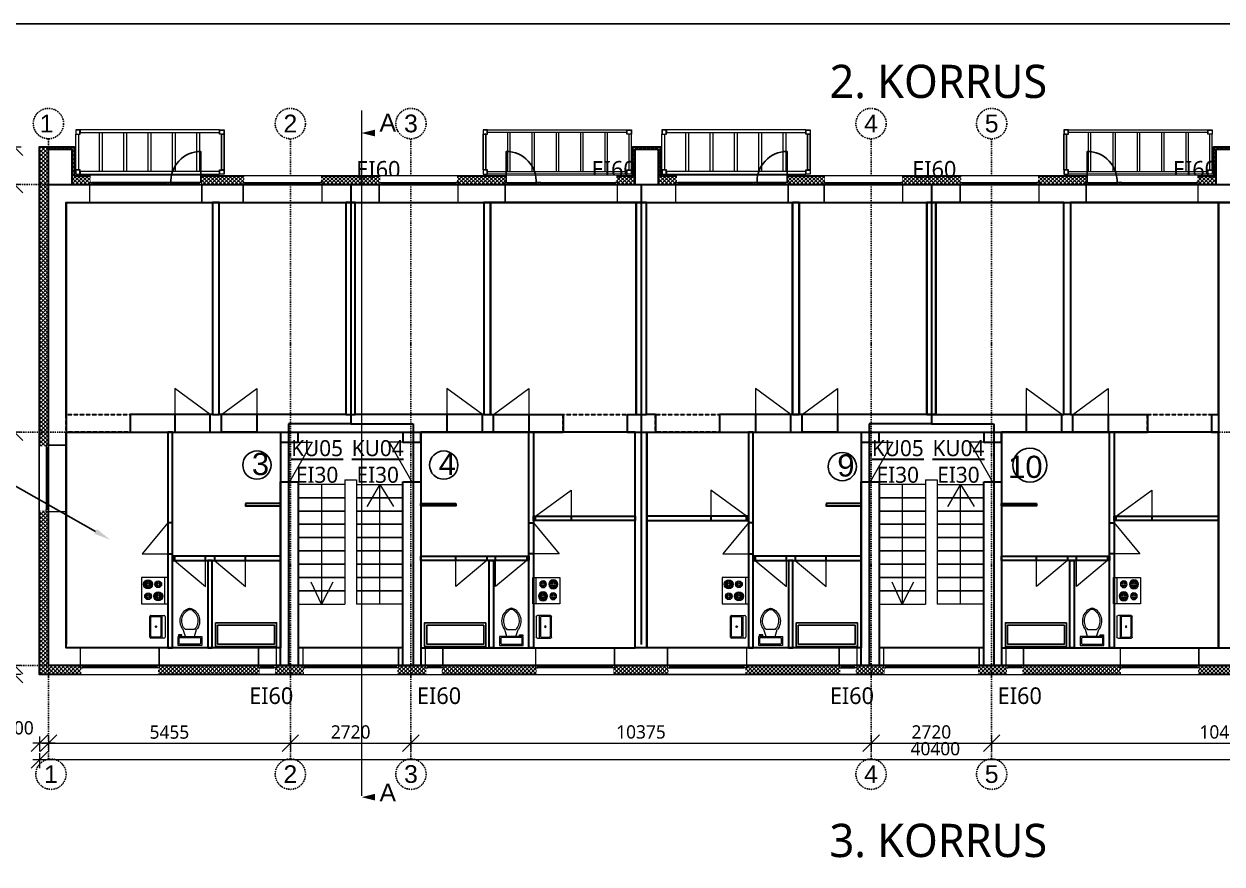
# Model space of a CAD drawing. Header units: millimetres. Extents: x 720925 to 840725318, y 793496 to 1061196.
# Drawn here: x 797807 to 824824, y 996214 to 1015146 of the extents above; entities that cross this region are included whole.
import ezdxf
from ezdxf import colors
from ezdxf.entities.mleader import LeaderData, LeaderLine
from ezdxf.math import Vec2, Vec3

# ---------------------------------------------------------------- set-up
doc = ezdxf.new("R2010")
doc.units = ezdxf.units.MM
doc.header["$PDMODE"] = 2
doc.header["$PDSIZE"] = 5
for name, pattern in [('ACAD_ISO02W100', [15, 12, -3]), ('CENTER', [50.8, 31.75, -6.35, 6.35, -6.35]), ('DASHDOTX2', [50.8, 25.4, -12.7, 0, -12.7]), ('DASHED', [19.05, 12.7, -6.35])]:
    doc.linetypes.add(name, pattern=pattern)
for name, color, linetype, lineweight in [('!ESP_Avatäited plaanil', 7, 'Continuous', 5), ('!ESP_EI60 tuletõkkesektsioon', 1, 'DASHED', 30), ('!ESP_Fassaad', 7, 'Continuous', 9), ('!ESP_Konstruktsioon lõikes', 7, 'Continuous', 30), ('!ESP_Mineraalvill', 1, 'Continuous', 9), ('!ESP_Mõõt', 252, 'Continuous', 5), ('Lõige A-A', 7, 'Continuous', 13), ('Sisustus', 252, 'Continuous', 0)]:
    doc.layers.add(name, color=color, linetype=linetype, lineweight=lineweight)
doc.layers.add('!ESP_no_print', color=252, linetype='Continuous', plot=False)
for name, color, linetype in [('!ESP_Santehnikajamööbel', 252, 'Continuous'), ('!ESP_Tekst', 7, 'Continuous'), ('!ESP_Teljed', 30, 'DASHDOTX2'), ('Sein', 7, 'Continuous')]:
    doc.layers.add(name, color=color, linetype=linetype)
doc.styles.add('Annotative', font='malgunsl.ttf', dxfattribs={"height": 2})
doc.styles.add('Arial', font='arial.ttf')
doc.styles.get("Standard").update_dxf_attribs({"font": 'arial.ttf', "height": 2})
doc.dimstyles.new('Annotative', dxfattribs={"dimtxt": 2, "dimasz": 2.5, "dimexe": 1.25, "dimexo": 0.625, "dimtad": 1, "dimdec": 0, "dimrnd": 5, "dimtxsty": 'Annotative', "dimblk": 'OBLIQUE', "dimcen": 0, "dimdle": 1, "dimadec": 0, "dimazin": 0, "dimtfac": 1, "dimtdec": 0, "dimtmove": 0, "dimatfit": 3, "dimfxl": 1, "dimfxlon": 1, "dimarcsym": 1})

# ---------------------------------------------------------------- blocks, each defined once
blk = doc.blocks.new('A$C7043d8c8')
at = {"layer": '!ESP_Avatäited plaanil'}
blk.add_lwpolyline([(0, 0), (-800, 583), (-800, -28)], dxfattribs=at)
at = {"layer": '!ESP_Konstruktsioon lõikes'}
blk.add_lwpolyline([(-800, 0), (-800, -400), (0, -400), (0, 0)], dxfattribs=at)
blk = doc.blocks.new('Toilet - top')
at = {"layer": '!ESP_Santehnikajamööbel', "lineweight": 0}
for p, q in [((-10, -8.5), (-8, -8.5)), ((-10, -9.5), (-10, -8.5)), ((-7, -9.5), (-10, -9.5)), ((-8, -8.5), (-8, -8)), ((-7, -8), (-7, -9.5)), ((-4, -8), (-6, -14)), ((4, -8), (6, -14)), ((9.5, -6), (9.5, -2)), ((4, -14), (-4, -14))]:
    blk.add_line(p, q, dxfattribs=at)
blk.add_lwpolyline([(10.5, -8), (10.5, 0), (-10.5, 0), (-10.5, -8)], close=True, dxfattribs=at)
for points in [[(-9.5, -2), (-9.5, -6)], [(8.5, -1), (-8.5, -1)], [(-8.5, -7), (8.5, -7)]]:
    blk.add_lwpolyline(points, dxfattribs=at)
for centre, radius, start, end in [((-8.6, -1.9), 0.884, 81.8699, 188.1301), ((-8.6, -6.1), 0.884, 171.8699, 278.1301), ((8.6, -1.9), 0.884, 351.8699, 98.1301), ((8.6, -6.1), 0.884, 261.8699, 8.1301), ((3.5, -21.6), 12.2, 141.4691, 247.9714), ((4.2, -21.8), 11.3, 136.3677, 238.9468), ((-3.5, -21.6), 12.2, 292.0284, 38.5307), ((-4.2, -21.8), 11.3, 301.053, 43.6321), ((0, -27.9), 4, 245.7318, 294.2682), ((0, -29), 4, 254.8605, 285.1395)]:
    blk.add_arc(centre, radius, start, end, dxfattribs=at)
blk = doc.blocks.new('A$Cc606a28b')
for points in [[(-1382, 535), (0, 535), (0, 0), (-1382, 0)], [(-1332, 485), (-50, 485), (-50, 50), (-1332, 50)]]:
    blk.add_lwpolyline(points, close=True)
blk = doc.blocks.new('Sink-single - 30 in top')
at = {"layer": '!ESP_Santehnikajamööbel', "lineweight": 0}
blk.add_line((-15, -3.999996), (15, -3.999996), dxfattribs=at)
for points in [[(-13.5, 0), (13.5, 0)], [(-15, -18.499996), (-15, -1.5)], [(-13.5, -17.499996), (-13.5, -6.499996)], [(-12.5, -5.499996), (12.5, -5.499996)], [(13.5, -6.499996), (13.5, -17.499996)], [(15, -1.5), (15, -18.499996)], [(13.5, -19.999996), (-13.5, -19.999996)], [(12.5, -18.499996), (-12.5, -18.499996)]]:
    blk.add_lwpolyline(points, dxfattribs=at)
for radius in [1, 0.5]:
    blk.add_circle((0, -11.999996), radius, dxfattribs=at)
for centre, radius, start, end in [((-13.5, -1.5), 1.5, 90, 180), ((-12.5, -6.499996), 1, 90, 180), ((12.5, -6.499996), 1, 0, 90), ((13.5, -1.5), 1.5, 0, 90), ((-13.5, -18.499996), 1.5, 180, 270), ((-12.5, -17.499996), 1, 180, 270), ((12.5, -17.499996), 1, 270, 0), ((13.5, -18.499996), 1.5, 270, 0)]:
    blk.add_arc(centre, radius, start, end, dxfattribs=at)
blk = doc.blocks.new('plt')
at = {"lineweight": 0}
blk.add_line((-89740, 177104), (-89740, 177695), dxfattribs=at)
blk.add_lwpolyline([(-90273, 177104), (-89663, 177104), (-89663, 177695), (-90273, 177695)], close=True, dxfattribs=at)
for centre, radius in [((-90121, 177543), 102), ((-90121, 177543), 76.2), ((-90121, 177543), 50.8), ((-90121, 177543), 25.4), ((-89892, 177543), 76.2), ((-89892, 177543), 50.8), ((-89892, 177543), 25.4), ((-90121, 177273), 76.2), ((-90121, 177273), 50.8), ((-90121, 177273), 25.4), ((-89892, 177273), 102), ((-89892, 177273), 76.2), ((-89892, 177273), 50.8), ((-89892, 177273), 25.4)]:
    blk.add_circle(centre, radius, dxfattribs=at)
blk = doc.blocks.new('A$Cb20d89c2')
at = {"lineweight": 0}
blk.add_blockref('A$Cc606a28b', (-89, 84), dxfattribs=at)
at = {"layer": 'Sisustus'}
blk.add_blockref('plt', (87133, -176055), dxfattribs=at)
for name, p, xscale, yscale, zscale, rotation in [('Toilet - top', (-2046, 109), -25.39999999999418, 25.39999999999418, 25.4, 180), ('Sink-single - 30 in top', (-2606, 530), 17.14500000000407, 17.14500000000407, 17.14500000000407, 270)]:
    blk.add_blockref(name, p, dxfattribs=dict(at, xscale=xscale, yscale=yscale, zscale=zscale, rotation=rotation))
blk = doc.blocks.new('A$Cef77760f')
at = {"layer": '!ESP_Teljed'}
for points in [[(-40000, -2104), (-40000, 11875)], [(-34545, -2104), (-34545, 11875)], [(-31825, -2104), (-31825, 11875)], [(-21450, -2104), (-21450, 11875)], [(-18730, -2104), (-18730, 11875)], [(-41867, 10840), (1500, 10840)], [(1500, 5260), (-41867, 5260)], [(1500, 0), (-41867, 0)]]:
    blk.add_lwpolyline(points, dxfattribs=at)
for centre in [(-40000, 12217), (-34545, 12217), (-31825, 12217), (-21450, 12217), (-18730, 12217), (-39943, -2446), (-34545, -2446), (-31825, -2446), (-21450, -2446), (-18730, -2446)]:
    blk.add_circle(centre, 342, dxfattribs=at)
at = {"layer": '!ESP_Teljed', "char_height": 400, "width": 684.66, "attachment_point": 5, "style": 'Arial'}
for s, insert in [('{\\fArial|b0|i0|c186|p34;1}', (-40042, 12217)), ('2', (-34545, 12217)), ('3', (-31825, 12217)), ('4', (-21450, 12217)), ('5', (-18730, 12217)), ('{\\fArial|b0|i0|c186|p34;1}', (-39943, -2446)), ('2', (-34545, -2446)), ('3', (-31825, -2446)), ('4', (-21450, -2446)), ('5', (-18730, -2446))]:
    blk.add_mtext(s, dxfattribs=dict(at, insert=insert))
blk = doc.blocks.new('A$C101496a2')
blk.add_wipeout([(-1780, -320), (0, -320), (0, -370), (-25, -370), (-25, -520), (-1755, -520), (-1755, -370), (-1780, -370)])
at = {"layer": '!ESP_Avatäited plaanil'}
for points in [[(-1780, 80), (-1780, -320), (-1780, -370), (-1730, -370), (-1730, -320), (-1780, -320), (0, -320), (0, 80), (0, -320), (0, -370), (-50, -370), (-50, -320), (-50, -370), (-1730, -370), (-1730, -345), (-50, -345)], [(-1755, -520), (-25, -520)]]:
    blk.add_lwpolyline(points, dxfattribs=at)
blk = doc.blocks.new('A$C3a8d00b1')
blk.add_wipeout([(0, -320), (400, -320), (400, -370), (375, -370), (375, -520), (25, -520), (25, -370), (0, -370)])
at = {"layer": '!ESP_Avatäited plaanil'}
for points in [[(0, 80), (0, -320), (0, -370), (50, -370), (50, -320), (0, -320), (400, -320), (400, 80), (400, -320), (400, -370), (350, -370), (350, -320), (350, -370), (50, -370), (50, -345), (350, -345)], [(25, -520), (375, -520)]]:
    blk.add_lwpolyline(points, dxfattribs=at)
blk = doc.blocks.new('A$Cbc4ac388')
blk.add_wipeout([(-200, -750), (-200, 750), (-150, 750), (-150, 725), (0, 725), (0, -725), (-150, -725), (-150, -750)])
at = {"layer": '!ESP_Avatäited plaanil'}
for points in [[(-600, -750), (-200, -750), (-150, -750), (-150, -700), (-200, -700), (-200, -750), (-200, 750), (-600, 750), (-200, 750), (-150, 750), (-150, 700), (-200, 700), (-150, 700), (-150, -700), (-175, -700), (-175, 700)], [(0, -725), (0, 725)]]:
    blk.add_lwpolyline(points, dxfattribs=at)
blk = doc.blocks.new('A$C79e321d3')
blk.add_wipeout([(2530, 0), (0, 0), (0, 50), (25, 50), (25, 200), (2505, 200), (2505, 50), (2530, 50)])
at = {"layer": '!ESP_Avatäited plaanil'}
for points in [[(2530, -400), (2530, 0), (2530, 50), (2480, 50), (2480, 0), (2530, 0), (0, 0), (0, -400), (0, 0), (0, 50), (50, 50), (50, 0), (50, 50), (2480, 50), (2480, 25), (800, 25)], [(700, 25), (50, 25)]]:
    blk.add_lwpolyline(points, dxfattribs=at)
blk.add_lwpolyline([(25, 50), (25, 750, -0.429169), (700, 25), (50, 25)], format="xyb")
for points in [[(700, 0), (750, 0), (750, 50), (700, 50)], [(750, 0), (800, 0), (800, 50), (750, 50)]]:
    blk.add_lwpolyline(points, close=True)
blk = doc.blocks.new('A$Cfe1c92e5')
at = {"lineweight": 0, "xscale": -1}
for name, p in [('A$C79e321d3', (3460, 0)), ('A$C79e321d3', (16680, 0)), ('A$Cbc4ac388', (-200, -6620)), ('A$C3a8d00b1', (5135, -10520)), ('A$C101496a2', (13962, -10520)), ('A$C3a8d00b1', (18230, -10520))]:
    blk.add_blockref(name, p, dxfattribs=at)
at = {"lineweight": 0}
for name, p in [('A$C79e321d3', (10300, 0)), ('A$C79e321d3', (23400, 0)), ('A$C101496a2', (2495, -10520)), ('A$C3a8d00b1', (8495, -10520)), ('A$C101496a2', (12762, -10520)), ('A$C3a8d00b1', (21590, -10520)), ('A$C101496a2', (25945, -10520))]:
    blk.add_blockref(name, p, dxfattribs=at)
at = {"lineweight": 0, "rotation": 180}
for p in [(4390, -320), (7460, -320), (17490, -320), (20560, -320)]:
    blk.add_blockref('A$C101496a2', p, dxfattribs=at)
blk = doc.blocks.new('A$C0366626d')
blk.add_wipeout([(-2160, 0), (0, 0), (0, -50), (-25, -50), (-25, -200), (-2135, -200), (-2135, -50), (-2160, -50)])
at = {"layer": '!ESP_Avatäited plaanil'}
for points in [[(-2160, 400), (-2160, 0), (-2160, -50), (-2110, -50), (-2110, 0), (-2160, 0), (0, 0), (0, 400), (0, 0), (0, -50), (-50, -50), (-50, 0), (-50, -50), (-2110, -50), (-2110, -25), (-50, -25)], [(-2135, -200), (-25, -200)]]:
    blk.add_lwpolyline(points, dxfattribs=at)
blk = doc.blocks.new('A$Cafc8a1d9')
at = {"layer": '!ESP_Avatäited plaanil'}
for points in [[(-2960, -220), (-2450, -220), (-2960, -1120)], [(-200, -220), (-710, -220), (-200, -1120)]]:
    blk.add_lwpolyline(points, dxfattribs=at)
at = {"layer": '!ESP_Konstruktsioon lõikes'}
blk.add_lwpolyline([(-3160, 0), (-3160, 0), (-3160, -220), (-2760, -220), (-2760, 0), (-400, 0), (-400, -220), (0, -220), (0, 0)], dxfattribs=at)
for points in [[(-3160, -1120), (-2760, -1120), (-2760, -5260), (-3160, -5260)], [(-400, -1120), (0, -1120), (0, -5260), (-400, -5260)], [(-400, -4860), (-2760, -4860), (-2760, -5260), (-400, -5260)]]:
    blk.add_lwpolyline(points, close=True, dxfattribs=at)
at = {"lineweight": 0}
for points in [[(-1710, -1075), (-1710, -3875)], [(-1710, -1075), (-1450, -1075)], [(-1450, -1075), (-1450, -3875)], [(-1710, -1175), (-2760, -1175), (-2760, -1475), (-1710, -1475)], [(-2235, -1175), (-2235, -3875)], [(-1450, -1175), (-400, -1175)], [(-1450, -1175), (-400, -1175), (-400, -1475), (-1450, -1475)], [(-925, -3875), (-925, -1175), (-1211, -1675), (-925, -1175), (-611, -1675)], [(-1710, -1475), (-2760, -1475), (-2760, -1775), (-1710, -1775)], [(-1450, -1475), (-400, -1475), (-400, -1775), (-1450, -1775)], [(-1710, -1775), (-2760, -1775), (-2760, -2075), (-1710, -2075)], [(-1450, -1775), (-400, -1775), (-400, -2075), (-1450, -2075)], [(-1710, -2075), (-2760, -2075), (-2760, -2375), (-1710, -2375)], [(-1450, -2075), (-400, -2075), (-400, -2375), (-1450, -2375)], [(-1710, -2375), (-2760, -2375), (-2760, -2675), (-1710, -2675)], [(-1450, -2375), (-400, -2375), (-400, -2675), (-1450, -2675)], [(-1710, -2675), (-2760, -2675), (-2760, -2975), (-1710, -2975)], [(-1450, -2675), (-400, -2675), (-400, -2975), (-1450, -2975)], [(-1710, -2975), (-2760, -2975), (-2760, -3275), (-1710, -3275)], [(-1450, -2975), (-400, -2975), (-400, -3275), (-1450, -3275)], [(-1710, -3275), (-2760, -3275), (-2760, -3575), (-1710, -3575)], [(-1981, -3375), (-2235, -3875), (-2467, -3375)], [(-1450, -3275), (-400, -3275), (-400, -3575), (-1450, -3575)], [(-1710, -3575), (-2760, -3575), (-2760, -3875), (-1710, -3875)], [(-1450, -3575), (-400, -3575), (-400, -3875), (-1450, -3875)]]:
    blk.add_lwpolyline(points, dxfattribs=at)
at = {"layer": '!ESP_EI60 tuletõkkesektsioon', "char_height": 360, "width": 858.68, "attachment_point": 1, "style": 'Annotative'}
for s, insert in [('\\pxqc;{\\LKU05\\P}EI30', (-2766, -178)), ('\\pxqc;{\\LKU04\\P}EI30', (-1399, -178))]:
    blk.add_mtext(s, dxfattribs=dict(at, insert=insert))
at = {"lineweight": 0}
blk.add_blockref('A$C0366626d', (-500, -5260), dxfattribs=at)
blk = doc.blocks.new('A$C3a10df69')
at = {"layer": 'Lõige A-A', "linetype": 'ACAD_ISO02W100', "ltscale": 2}
blk.add_lwpolyline([(0, -28873), (0, -44317)], dxfattribs=at)
at = {"layer": 'Lõige A-A', "ltscale": 2}
for points in [[(0, -29383, 0, 150, 0), (300, -29383, 0, 0, 0)], [(0, -44351, 0, 150, 0), (300, -44351, 0, 0, 0)]]:
    blk.add_lwpolyline(points, format="xyseb", dxfattribs=at)
at = {"layer": 'Lõige A-A', "char_height": 400, "attachment_point": 3}
for insert in [(776, -28949), (776, -44048)]:
    blk.add_mtext_dynamic_manual_height_columns('A', width=608.35, gutter_width=12.5, heights=[0], dxfattribs=dict(at, insert=insert))
blk = doc.blocks.new('_Oblique')
at = {"color": 0, "linetype": 'ByBlock', "lineweight": -2}
blk.add_line((-0.5, -0.5), (0.5, 0.5), dxfattribs=at)
blk = doc.blocks.new('*D126')
at = {"layer": '!ESP_Mõõt', "color": 0, "lineweight": -2, "transparency": 16777216}
for p, q in [((-150, -12585), (5605, -12585)), ((0, -12435), (0, -12773)), ((5455, -12435), (5455, -12773))]:
    blk.add_line(p, q, dxfattribs=at)
at = {"layer": 'Defpoints', "color": 0, "lineweight": 0, "transparency": 16777216}
for p in [(0, -11716), (5455, -11897), (5455, -12585)]:
    blk.add_point(p, dxfattribs=at)
at = {"layer": '!ESP_Mõõt', "color": 0, "lineweight": -2, "transparency": 16777216, "xscale": 375, "yscale": 375, "zscale": 375, "rotation": 180}
blk.add_blockref('_Oblique', (0, -12585), dxfattribs=at)
at = {"layer": '!ESP_Mõõt', "color": 0, "lineweight": -2, "transparency": 16777216, "xscale": 375, "yscale": 375, "zscale": 375}
blk.add_blockref('_Oblique', (5455, -12585), dxfattribs=at)
at = {"layer": '!ESP_Mõõt', "color": 0, "lineweight": 0, "transparency": 16777216, "insert": (2728, -12339), "char_height": 300, "attachment_point": 5, "style": 'Annotative'}
blk.add_mtext('5455', dxfattribs=at)
blk = doc.blocks.new('*D127')
at = {"layer": '!ESP_Mõõt', "color": 0, "lineweight": -2, "transparency": 16777216}
for p, q in [((5305, -12585), (8325, -12585)), ((5455, -12435), (5455, -12773)), ((8175, -12435), (8175, -12773))]:
    blk.add_line(p, q, dxfattribs=at)
at = {"layer": 'Defpoints', "color": 0, "lineweight": 0, "transparency": 16777216}
for p in [(5455, -11897), (8175, -11951), (8175, -12585)]:
    blk.add_point(p, dxfattribs=at)
at = {"layer": '!ESP_Mõõt', "color": 0, "lineweight": -2, "transparency": 16777216, "xscale": 375, "yscale": 375, "zscale": 375, "rotation": 180}
blk.add_blockref('_Oblique', (5455, -12585), dxfattribs=at)
at = {"layer": '!ESP_Mõõt', "color": 0, "lineweight": -2, "transparency": 16777216, "xscale": 375, "yscale": 375, "zscale": 375}
blk.add_blockref('_Oblique', (8175, -12585), dxfattribs=at)
at = {"layer": '!ESP_Mõõt', "color": 0, "lineweight": 0, "transparency": 16777216, "insert": (6815, -12336), "char_height": 300, "attachment_point": 5, "style": 'Annotative'}
blk.add_mtext('2720', dxfattribs=at)
blk = doc.blocks.new('*D128')
at = {"layer": '!ESP_Mõõt', "color": 0, "lineweight": -2, "transparency": 16777216}
for p, q in [((8025, -12585), (18700, -12585)), ((8175, -12435), (8175, -12773)), ((18550, -12435), (18550, -12773))]:
    blk.add_line(p, q, dxfattribs=at)
at = {"layer": 'Defpoints', "color": 0, "lineweight": 0, "transparency": 16777216}
for p in [(8175, -11951), (18550, -11896), (18550, -12585)]:
    blk.add_point(p, dxfattribs=at)
at = {"layer": '!ESP_Mõõt', "color": 0, "lineweight": -2, "transparency": 16777216, "xscale": 375, "yscale": 375, "zscale": 375, "rotation": 180}
blk.add_blockref('_Oblique', (8175, -12585), dxfattribs=at)
at = {"layer": '!ESP_Mõõt', "color": 0, "lineweight": -2, "transparency": 16777216, "xscale": 375, "yscale": 375, "zscale": 375}
blk.add_blockref('_Oblique', (18550, -12585), dxfattribs=at)
at = {"layer": '!ESP_Mõõt', "color": 0, "lineweight": 0, "transparency": 16777216, "insert": (13362, -12336), "char_height": 300, "attachment_point": 5, "style": 'Annotative'}
blk.add_mtext('10375', dxfattribs=at)
blk = doc.blocks.new('*D129')
at = {"layer": '!ESP_Mõõt', "color": 0, "lineweight": -2, "transparency": 16777216}
for p, q in [((18400, -12585), (21420, -12585)), ((18550, -12435), (18550, -12773)), ((21270, -12435), (21270, -12773))]:
    blk.add_line(p, q, dxfattribs=at)
at = {"layer": 'Defpoints', "color": 0, "lineweight": 0, "transparency": 16777216}
for p in [(18550, -11896), (21270, -11914), (21270, -12585)]:
    blk.add_point(p, dxfattribs=at)
at = {"layer": '!ESP_Mõõt', "color": 0, "lineweight": -2, "transparency": 16777216, "xscale": 375, "yscale": 375, "zscale": 375, "rotation": 180}
blk.add_blockref('_Oblique', (18550, -12585), dxfattribs=at)
at = {"layer": '!ESP_Mõõt', "color": 0, "lineweight": -2, "transparency": 16777216, "xscale": 375, "yscale": 375, "zscale": 375}
blk.add_blockref('_Oblique', (21270, -12585), dxfattribs=at)
at = {"layer": '!ESP_Mõõt', "color": 0, "lineweight": 0, "transparency": 16777216, "insert": (19910, -12336), "char_height": 300, "attachment_point": 5, "style": 'Annotative'}
blk.add_mtext('2720', dxfattribs=at)
blk = doc.blocks.new('*D130')
at = {"layer": '!ESP_Mõõt', "color": 0, "lineweight": -2, "transparency": 16777216}
for p, q in [((21120, -12585), (31910, -12585)), ((21270, -12435), (21270, -12773)), ((31760, -12435), (31760, -12773))]:
    blk.add_line(p, q, dxfattribs=at)
at = {"layer": 'Defpoints', "color": 0, "lineweight": 0, "transparency": 16777216}
for p in [(31760, -11878), (21270, -11914), (31760, -12585)]:
    blk.add_point(p, dxfattribs=at)
at = {"layer": '!ESP_Mõõt', "color": 0, "lineweight": -2, "transparency": 16777216, "xscale": 375, "yscale": 375, "zscale": 375, "rotation": 180}
blk.add_blockref('_Oblique', (21270, -12585), dxfattribs=at)
at = {"layer": '!ESP_Mõõt', "color": 0, "lineweight": -2, "transparency": 16777216, "xscale": 375, "yscale": 375, "zscale": 375}
blk.add_blockref('_Oblique', (31760, -12585), dxfattribs=at)
at = {"layer": '!ESP_Mõõt', "color": 0, "lineweight": 0, "transparency": 16777216, "insert": (26515, -12336), "char_height": 300, "attachment_point": 5, "style": 'Annotative'}
blk.add_mtext('10490', dxfattribs=at)
blk = doc.blocks.new('*D133')
at = {"layer": '!ESP_Mõõt', "color": 0, "lineweight": -2, "transparency": 16777216}
for p, q in [((-763, 150), (-763, -5730)), ((-613, 0), (-951, 0)), ((-613, -5580), (-951, -5580))]:
    blk.add_line(p, q, dxfattribs=at)
at = {"layer": 'Defpoints', "color": 0, "lineweight": 0, "transparency": 16777216}
for p in [(-466, 0), (-763, -5580), (-466, -5580)]:
    blk.add_point(p, dxfattribs=at)
at = {"layer": '!ESP_Mõõt', "color": 0, "lineweight": -2, "transparency": 16777216, "xscale": 375, "yscale": 375, "zscale": 375}
for p, rotation in [((-763, 0), 90), ((-763, -5580), 270)]:
    blk.add_blockref('_Oblique', p, dxfattribs=dict(at, rotation=rotation))
at = {"layer": '!ESP_Mõõt', "color": 0, "lineweight": 0, "transparency": 16777216, "insert": (-1012, -2790), "char_height": 300, "attachment_point": 5, "rotation": 90, "style": 'Annotative'}
blk.add_mtext('5580', dxfattribs=at)
blk = doc.blocks.new('*D134')
at = {"layer": '!ESP_Mõõt', "color": 0, "lineweight": -2, "transparency": 16777216}
for p, q in [((-613, -5580), (-951, -5580)), ((-763, -5430), (-763, -10990)), ((-613, -10840), (-951, -10840))]:
    blk.add_line(p, q, dxfattribs=at)
at = {"layer": 'Defpoints', "color": 0, "lineweight": 0, "transparency": 16777216}
for p in [(-466, -5580), (-763, -10840), (-391, -10840)]:
    blk.add_point(p, dxfattribs=at)
at = {"layer": '!ESP_Mõõt', "color": 0, "lineweight": -2, "transparency": 16777216, "xscale": 375, "yscale": 375, "zscale": 375}
for p, rotation in [((-763, -5580), 90), ((-763, -10840), 270)]:
    blk.add_blockref('_Oblique', p, dxfattribs=dict(at, rotation=rotation))
at = {"layer": '!ESP_Mõõt', "color": 0, "lineweight": 0, "transparency": 16777216, "insert": (-1012, -8210), "char_height": 300, "attachment_point": 5, "rotation": 90, "style": 'Annotative'}
blk.add_mtext('5260', dxfattribs=at)
blk = doc.blocks.new('*D135')
at = {"layer": '!ESP_Mõõt', "color": 0, "lineweight": -2, "transparency": 16777216}
for p, q in [((-613, 847), (-951, 847)), ((-763, -150), (-763, 997)), ((-613, 0), (-951, 0))]:
    blk.add_line(p, q, dxfattribs=at)
at = {"layer": 'Defpoints', "color": 0, "lineweight": 0, "transparency": 16777216}
for p in [(-763, 847), (-200, 847), (-466, 0)]:
    blk.add_point(p, dxfattribs=at)
at = {"layer": '!ESP_Mõõt', "color": 0, "lineweight": -2, "transparency": 16777216, "xscale": 375, "yscale": 375, "zscale": 375}
for p, rotation in [((-763, 847), 90), ((-763, 0), 270)]:
    blk.add_blockref('_Oblique', p, dxfattribs=dict(at, rotation=rotation))
at = {"layer": '!ESP_Mõõt', "color": 0, "lineweight": 0, "transparency": 16777216, "insert": (-1012, 423), "char_height": 300, "attachment_point": 5, "rotation": 90, "style": 'Annotative'}
blk.add_mtext('845', dxfattribs=at)
blk = doc.blocks.new('*D136')
at = {"layer": '!ESP_Mõõt', "color": 0, "lineweight": -2, "transparency": 16777216}
for p, q in [((-1350, 847), (-1688, 847)), ((-1500, 997), (-1500, -11190)), ((-1350, -11040), (-1688, -11040))]:
    blk.add_line(p, q, dxfattribs=at)
at = {"layer": 'Defpoints', "color": 0, "lineweight": 0, "transparency": 16777216}
for p in [(-200, 847), (-1500, -11040), (-200, -11040)]:
    blk.add_point(p, dxfattribs=at)
at = {"layer": '!ESP_Mõõt', "color": 0, "lineweight": -2, "transparency": 16777216, "xscale": 375, "yscale": 375, "zscale": 375}
for p, rotation in [((-1500, 847), 90), ((-1500, -11040), 270)]:
    blk.add_blockref('_Oblique', p, dxfattribs=dict(at, rotation=rotation))
at = {"layer": '!ESP_Mõõt', "color": 0, "lineweight": 0, "transparency": 16777216, "insert": (-1750, -5097), "char_height": 300, "attachment_point": 5, "rotation": 90, "style": 'Annotative'}
blk.add_mtext('11885', dxfattribs=at)
blk = doc.blocks.new('*D137')
at = {"layer": '!ESP_Mõõt', "color": 0, "lineweight": -2, "transparency": 16777216}
for p, q in [((-1247, -10795), (-1247, -9974)), ((-763, -10940), (-1247, -10795)), ((-763, -10690), (-763, -11190)), ((-613, -10840), (-951, -10840)), ((-613, -11040), (-951, -11040))]:
    blk.add_line(p, q, dxfattribs=at)
at = {"layer": 'Defpoints', "color": 0, "lineweight": 0, "transparency": 16777216}
for p in [(-763, -11040), (-391, -10840), (-200, -11040)]:
    blk.add_point(p, dxfattribs=at)
at = {"layer": '!ESP_Mõõt', "color": 0, "lineweight": -2, "transparency": 16777216, "xscale": 375, "yscale": 375, "zscale": 375}
for p, rotation in [((-763, -10840), 90), ((-763, -11040), 270)]:
    blk.add_blockref('_Oblique', p, dxfattribs=dict(at, rotation=rotation))
at = {"layer": '!ESP_Mõõt', "color": 0, "lineweight": 0, "transparency": 16777216, "insert": (-1496, -10384), "char_height": 300, "attachment_point": 5, "rotation": 90, "style": 'Annotative'}
blk.add_mtext('200', dxfattribs=at)
blk = doc.blocks.new('*D138')
at = {"layer": '!ESP_Mõõt', "color": 0, "lineweight": -2, "transparency": 16777216}
for p, q in [((40350, -12962), (-350, -12962)), ((-200, -12812), (-200, -13150)), ((40200, -12812), (40200, -13150))]:
    blk.add_line(p, q, dxfattribs=at)
at = {"layer": 'Defpoints', "color": 0, "lineweight": 0, "transparency": 16777216}
for p in [(-200, -11040), (40200, -11040), (-200, -12962)]:
    blk.add_point(p, dxfattribs=at)
at = {"layer": '!ESP_Mõõt', "color": 0, "lineweight": -2, "transparency": 16777216, "xscale": 375, "yscale": 375, "zscale": 375, "rotation": 180}
blk.add_blockref('_Oblique', (-200, -12962), dxfattribs=at)
at = {"layer": '!ESP_Mõõt', "color": 0, "lineweight": -2, "transparency": 16777216, "xscale": 375, "yscale": 375, "zscale": 375}
blk.add_blockref('_Oblique', (40200, -12962), dxfattribs=at)
at = {"layer": '!ESP_Mõõt', "color": 0, "lineweight": 0, "transparency": 16777216, "insert": (20000, -12713), "char_height": 300, "attachment_point": 5, "style": 'Annotative'}
blk.add_mtext('40400', dxfattribs=at)
blk = doc.blocks.new('*D139')
at = {"layer": '!ESP_Mõõt', "color": 0, "lineweight": -2, "transparency": 16777216}
for p, q in [((150, -12585), (-350, -12585)), ((-200, -12435), (-200, -12773)), ((0, -12435), (0, -12773))]:
    blk.add_line(p, q, dxfattribs=at)
at = {"layer": 'Defpoints', "color": 0, "lineweight": 0, "transparency": 16777216}
for p in [(-200, -11040), (0, -11716), (-200, -12585)]:
    blk.add_point(p, dxfattribs=at)
at = {"layer": '!ESP_Mõõt', "color": 0, "lineweight": -2, "transparency": 16777216, "xscale": 375, "yscale": 375, "zscale": 375, "rotation": 180}
blk.add_blockref('_Oblique', (-200, -12585), dxfattribs=at)
at = {"layer": '!ESP_Mõõt', "color": 0, "lineweight": -2, "transparency": 16777216, "xscale": 375, "yscale": 375, "zscale": 375}
blk.add_blockref('_Oblique', (0, -12585), dxfattribs=at)
at = {"layer": '!ESP_Mõõt', "color": 0, "lineweight": 0, "transparency": 16777216, "insert": (-667, -12243), "char_height": 300, "attachment_point": 5, "style": 'Annotative'}
blk.add_mtext('200', dxfattribs=at)
blk = doc.blocks.new('A$C9a407918')
at = {"layer": '!ESP_Fassaad', "color": 8}
for points in [[(-3345, -100), (-3245, -100), (-3245, 0), (-3345, 0)], [(-100, 0), (-3245, 0), (-3245, -60), (-100, -60)], [(0, -100), (-100, -100), (-100, 0), (0, 0)], [(-3285, -900), (-3345, -900), (-3345, -100), (-3285, -100)], [(-3340, -95), (-3250, -95), (-3250, -5), (-3340, -5)], [(-2750, -940), (-2810, -940), (-2810, -60), (-2750, -60)], [(-2200, -940), (-2260, -940), (-2260, -60), (-2200, -60)], [(-1650, -940), (-1710, -940), (-1710, -60), (-1650, -60)], [(-1100, -940), (-1160, -940), (-1160, -60), (-1100, -60)], [(-550, -940), (-610, -940), (-610, -60), (-550, -60)], [(-5, -95), (-95, -95), (-95, -5), (-5, -5)], [(-60, -100), (0, -100), (0, -900), (-60, -900)], [(-60, -900), (0, -900), (0, -100), (-60, -100)], [(-3345, -1000), (-3245, -1000), (-3245, -900), (-3345, -900)], [(-3340, -995), (-3250, -995), (-3250, -905), (-3340, -905)], [(-100, -940), (-3245, -940), (-3245, -1000), (-100, -1000)], [(0, -1000), (-100, -1000), (-100, -900), (0, -900)], [(-5, -995), (-95, -995), (-95, -905), (-5, -905)]]:
    blk.add_lwpolyline(points, close=True, dxfattribs=at)
blk = doc.blocks.new('A$C465a11ed')
at = {"layer": '!ESP_Avatäited plaanil'}
blk.add_lwpolyline([(0, 100), (-700, 683), (-700, 72)], dxfattribs=at)
at = {"layer": '!ESP_Konstruktsioon lõikes'}
blk.add_lwpolyline([(-700, 100), (-700, 0), (0, 0), (0, 100)], dxfattribs=at)
blk = doc.blocks.new('A$Ced9abb52')
at = {"layer": '!ESP_Avatäited plaanil'}
for points in [[(-2590, 2970), (-3390, 3553), (-3390, 2942)], [(-2540, 2820), (-3123, 2120), (-2512, 2120)]]:
    blk.add_lwpolyline(points, dxfattribs=at)
at = {"layer": '!ESP_Konstruktsioon lõikes'}
for points in [[(-4835, 4860), (0, 4860), (0, 0), (-4835, 0)], [(-2440, 4860), (-2540, 4860), (-2540, 0), (-2440, 0)], [(-790, 3251), (-790, 3201), (0, 3201), (0, 3251)], [(-4835, 2970), (-4835, 2870), (-2540, 2870), (-2540, 2970)], [(-2440, 2070), (-2440, 1970), (0, 1970), (0, 2070)], [(-1540, 1970), (-1640, 1970), (-1640, 0), (-1540, 0)]]:
    blk.add_lwpolyline(points, close=True, dxfattribs=at)
for points in [[(-3390, 2970), (-3390, 2870), (-2590, 2870), (-2590, 2970)], [(-2540, 2120), (-2440, 2120), (-2440, 2820), (-2540, 2820)]]:
    blk.add_lwpolyline(points, dxfattribs=at)
at = {"lineweight": 0, "rotation": 180}
for p in [(-2390, 2070), (-1490, 2070)]:
    blk.add_blockref('A$C465a11ed', p, dxfattribs=at)
blk = doc.blocks.new('A$Cb56cea9a')
at = {"layer": '!ESP_Mõõt', "lineweight": 0}
for base, p1, p2, picture, middle in [((-1500.2, -11040), (-200, 846.7), (-200, -11040), '*D136', (-1750, -5096.6)), ((-763.3, 846.7), (-466, 0), (-200, 846.7), '*D135', (-1012.2, 423.4)), ((-763.3, -5580), (-466, 0), (-466, -5580), '*D133', (-1012.2, -2790)), ((-763.3, -10840), (-466, -5580), (-390.8, -10840), '*D134', (-1012.2, -8210)), ((-763.3, -11040), (-390.8, -10840), (-200, -11040), '*D137', (-1495.6, -10701.3))]:
    dim = blk.add_linear_dim(base=base, p1=p1, p2=p2, angle=90, dimstyle='Annotative', dxfattribs=at)
    dim.commit()
    dim.dimension.update_dxf_attribs({"geometry": picture, "text_midpoint": middle})
dim = blk.add_linear_dim(base=(-200, -12585.3), p1=(0, -11715.5), p2=(-200, -11040), dimstyle='Annotative', dxfattribs=at)
dim.commit()
dim.dimension.update_dxf_attribs({"geometry": '*D139', "text_midpoint": (-666.9, -12491.5), "dimtype": 128})
for base, p1, p2, picture, middle in [((-200, -12962.2), (40200, -11040), (-200, -11040), '*D138', (20000, -12713.3)), ((5455, -12585.3), (0, -11715.5), (5455, -11896.7), '*D126', (2727.5, -12339)), ((31760.1, -12585.3), (21270, -11914.4), (31760.1, -11877.8), '*D130', (26515, -12335.5)), ((8175, -12585.3), (5455, -11896.7), (8175, -11951.1), '*D127', (6815, -12336.3)), ((18550, -12585.3), (8175, -11951.1), (18550, -11896.3), '*D128', (13362.5, -12335.5)), ((21270, -12585.3), (18550, -11896.3), (21270, -11914.4), '*D129', (19910, -12336.3))]:
    dim = blk.add_linear_dim(base=base, p1=p1, p2=p2, dimstyle='Annotative', dxfattribs=at)
    dim.commit()
    dim.dimension.update_dxf_attribs({"geometry": picture, "text_midpoint": middle})

msp = doc.modelspace()

# ---------------------------------------------------------------- hatches: boundary and pattern name
at = {"layer": '!ESP_Mineraalvill'}
h = msp.add_hatch(dxfattribs=at)
h.set_pattern_fill('ANSI37', color=256, scale=20)
h.set_pattern_definition([(45, (703410.895, 1011608.316), (-44.90128, 44.90128), []), (135, (703410.895, 1011608.316), (-44.90128, -44.90128), [])])
h.paths.add_polyline_path([(838359, 1000684.6), (832839.1, 1000684.6), (832839.1, 1000484.6), (838559, 1000484.6), (838559, 1011724.6), (838559, 1012374.6), (837779, 1012374.6), (837779, 1011724.6), (825259, 1011724.6), (825259, 1012374.6), (824639, 1012374.6), (824639, 1011724.6), (812159, 1011724.6), (812159, 1012374.6), (811539, 1012374.6), (811539, 1011724.6), (798939, 1011724.6), (798939, 1012374.4), (798159, 1012374.4), (798159, 1000484.6), (806534, 1000484.6), (806534, 1000684.6), (798759, 1000684.6), (798359, 1000684.6), (798359, 1011524.6), (798359, 1012324.6), (798889, 1012324.6), (798889, 1011524.6), (801999, 1011524.6), (811589, 1011524.6), (811589, 1012324.6), (812109, 1012324.6), (812109, 1011524.6), (824689, 1011524.6), (824689, 1012324.6), (825209, 1012324.6), (825209, 1011524.6), (837829, 1011524.6), (837829, 1012324.6), (838359, 1012324.6), (838359, 1011524.6)])
h.paths.add_polyline_path([(819629, 1000484.6), (819629, 1000684.6), (806534, 1000684.6), (806534, 1000484.6)], flags=17)
h.paths.add_polyline_path([(832839.1, 1000484.6), (832839.1, 1000684.6), (819629, 1000684.6), (819629, 1000484.6)], flags=17)

# ---------------------------------------------------------------- linework, layer by layer
at = {"layer": '!ESP_Avatäited plaanil'}
for points in [[(822439, 1004054.6), (823239, 1004637.6), (823239, 1004026.2)], [(801054, 1003904.6), (800471.1, 1003204.6), (801082.4, 1003204.6)], [(822389, 1003904.6), (822971.9, 1003204.6), (822360.6, 1003204.6)]]:
    msp.add_lwpolyline(points, dxfattribs=at)
at = {"layer": '!ESP_EI60 tuletõkkesektsioon', "linetype": 'CENTER', "lineweight": 30, "ltscale": 0.1}
for points in [[(805179, 1011524.6), (805179, 1006137.1), (803773.4, 1006137.1), (803773.4, 1000684.6)], [(811721.7, 1011524.6), (811721.7, 1001164.6)], [(818269, 1011524.6), (818269, 1006137.1), (816863.4, 1006137.1), (816863.4, 1000684.6)], [(805179, 1011124.6), (805179, 1006137.1), (806584.7, 1006137.1), (806584.7, 1000684.6)], [(818269, 1011124.6), (818269, 1006137.1), (819674.7, 1006137.1), (819674.7, 1000684.6)]]:
    msp.add_lwpolyline(points, dxfattribs=at)
at = {"layer": '!ESP_Konstruktsioon lõikes'}
for p, q in [((798759, 1006344.6), (798759, 1005944.6)), ((800204, 1006344.6), (800204, 1005944.6)), ((809964, 1006344.6), (809964, 1005944.6)), ((811409, 1006344.6), (811409, 1005944.6)), ((812049, 1006344.6), (812049, 1005944.6)), ((813494, 1006344.6), (813494, 1005944.6)), ((823144, 1006344.6), (823144, 1005944.6)), ((824589, 1006344.6), (824589, 1005944.6))]:
    msp.add_line(p, q, dxfattribs=at)
for points in [[(806534, 1000484.6), (798159, 1000484.6), (798159, 1012374.4), (798939, 1012374.4), (798939, 1011724.6), (811539, 1011724.6), (811539, 1012374.6), (812159, 1012374.6), (812159, 1011724.6), (824639, 1011724.6), (824639, 1012374.6), (825259, 1012374.6), (825259, 1011724.6), (837779, 1011724.6), (837779, 1012374.6), (838559, 1012374.6), (838559, 1011724.6), (838559, 1000484.6), (832839.1, 1000484.6)], [(798359, 1011524.6), (798359, 1012324.6), (798889, 1012324.6), (798889, 1011524.6)], [(811589, 1011524.6), (811589, 1012324.6), (812109, 1012324.6), (812109, 1011524.6)], [(824689, 1011524.6), (824689, 1012324.6), (825209, 1012324.6), (825209, 1011524.6)], [(798359, 1009624.6), (798359, 1011524.6), (801999, 1011524.6)], [(798416, 1011524.6), (801999, 1011524.6)], [(798759, 1011524.6), (838359, 1011524.6)], [(798759, 1011124.6), (798759, 1006344.6)], [(798759, 1011124.6), (838359, 1011124.6)], [(798759, 1006344.6), (798759, 1011124.6), (802059, 1011124.6), (802059, 1006344.6), (800204, 1006344.6)], [(811409, 1006344.6), (811609, 1006344.6), (811609, 1011124.6), (808329, 1011124.6), (808329, 1006344.6), (809964, 1006344.6)], [(812049, 1006344.6), (811849, 1006344.6), (811849, 1011124.6), (815139, 1011124.6), (815139, 1006344.6), (813494, 1006344.6)], [(824589, 1006344.6), (824744.1, 1006344.6), (824744.1, 1011124.6), (821409, 1011124.6), (821409, 1006344.6), (823144, 1006344.6)], [(798759, 1005944.6), (798759, 1001164.6)], [(800204, 1005944.6), (809964, 1005944.6)], [(811409, 1005944.6), (811609, 1005944.6)], [(811849, 1005944.6), (812049, 1005944.6)], [(813494, 1005944.6), (823144, 1005944.6)], [(824589, 1005944.6), (824744.1, 1005944.6)], [(823239, 1004054.6), (823239, 1003954.6), (822439, 1003954.6), (822439, 1004054.6)], [(801054, 1003204.6), (801154, 1003204.6), (801154, 1003904.6), (801054, 1003904.6)], [(822389, 1003204.6), (822289, 1003204.6), (822289, 1003904.6), (822389, 1003904.6)], [(798759, 1000684.6), (838359, 1000684.6)], [(816909, 1000484.6), (806534, 1000484.6)], [(819629, 1000484.6), (806534, 1000484.6)], [(830119.1, 1000484.6), (819629, 1000484.6)], [(832839.1, 1000484.6), (819629, 1000484.6)]]:
    msp.add_lwpolyline(points, dxfattribs=at)
for points in [[(798359, 1011524.6), (838359, 1011524.6), (838359, 1000684.6), (798359, 1000684.6)], [(802209, 1011124.6), (802059, 1011124.6), (802059, 1006344.6), (802209, 1006344.6)], [(802209, 1011124.6), (805069, 1011124.6), (805069, 1006344.6), (802209, 1006344.6)], [(805279, 1011124.6), (805069, 1011124.6), (805069, 1006344.6), (805279, 1006344.6)], [(805279, 1011124.6), (808179, 1011124.6), (808179, 1006344.6), (805279, 1006344.6)], [(808329, 1011124.6), (808179, 1011124.6), (808179, 1006344.6), (808329, 1006344.6)], [(811849, 1011124.6), (811609, 1011124.6), (811609, 1006344.6), (811849, 1006344.6)], [(815139, 1011124.6), (815289, 1011124.6), (815289, 1006344.6), (815139, 1006344.6)], [(815289, 1011124.6), (815139, 1011124.6), (815139, 1006344.6), (815289, 1006344.6)], [(815289, 1011124.6), (818169, 1011124.6), (818169, 1006344.6), (815289, 1006344.6)], [(818169, 1011124.6), (818369, 1011124.6), (818369, 1006344.6), (818169, 1006344.6)], [(818369, 1011124.6), (818169, 1011124.6), (818169, 1006344.6), (818369, 1006344.6)], [(821259, 1011124.6), (818369, 1011124.6), (818369, 1006344.6), (821259, 1006344.6)], [(821259, 1011124.6), (821409, 1011124.6), (821409, 1006344.6), (821259, 1006344.6)], [(825064.1, 1011124.6), (824744.1, 1011124.6), (824744.1, 1001084.6), (825064.1, 1001084.6)], [(798759, 1005944.6), (803594, 1005944.6), (803594, 1001084.6), (798759, 1001084.6)], [(801154, 1005944.6), (801054, 1005944.6), (801054, 1001084.6), (801154, 1001084.6)], [(811854, 1001084.6), (811589, 1001084.6), (811589, 1005944.6), (811854, 1005944.6)], [(824744.1, 1005944.6), (819849, 1005944.6), (819849, 1001084.6), (824744.1, 1001084.6)], [(822289, 1005944.6), (822389, 1005944.6), (822389, 1001084.6), (822289, 1001084.6)], [(802804, 1004335.9), (802804, 1004285.9), (803594, 1004285.9), (803594, 1004335.9)], [(820639, 1004335.9), (820639, 1004285.9), (819849, 1004285.9), (819849, 1004335.9)], [(824744.1, 1004054.6), (824744.1, 1003954.6), (822389, 1003954.6), (822389, 1004054.6)], [(801154, 1003154.6), (801154, 1003054.6), (803594, 1003054.6), (803594, 1003154.6)], [(822289, 1003154.6), (822289, 1003054.6), (819849, 1003054.6), (819849, 1003154.6)], [(802054, 1003054.6), (801954, 1003054.6), (801954, 1001084.6), (802054, 1001084.6)], [(821389, 1003054.6), (821489, 1003054.6), (821489, 1001084.6), (821389, 1001084.6)]]:
    msp.add_lwpolyline(points, close=True, dxfattribs=at)
at = {"layer": '!ESP_Konstruktsioon lõikes', "linetype": 'DASHED', "ltscale": 0.1}
for points in [[(800204, 1005944.6), (798759, 1005944.6), (798759, 1006344.6), (800204, 1006344.6)], [(811409, 1005944.6), (809964, 1005944.6), (809964, 1006344.6), (811409, 1006344.6)], [(813494, 1005944.6), (812049, 1005944.6), (812049, 1006344.6), (813494, 1006344.6)], [(824589, 1005944.6), (823144, 1005944.6), (823144, 1006344.6), (824589, 1006344.6)]]:
    msp.add_lwpolyline(points, close=True, dxfattribs=at)
at = {"layer": '!ESP_no_print'}
msp.add_lwpolyline([(786925, 1015146), (845425, 1015146), (845425, 973596), (786925, 973596)], close=True, dxfattribs=at)

# ---------------------------------------------------------------- block references
at = {"lineweight": 0}
for name, p in [('A$Cef77760f', (838359, 1000684.6)), ('A$C7043d8c8', (802009, 1006344.6)), ('A$C7043d8c8', (808144, 1006344.6)), ('A$C7043d8c8', (815104, 1006344.6)), ('A$C7043d8c8', (821209, 1006344.6)), ('A$Ced9abb52', (816689, 1001084.6)), ('A$Cb20d89c2', (803594, 1001030.9)), ('A$Cb20d89c2', (816689, 1001030.9))]:
    msp.add_blockref(name, p, dxfattribs=at)
at = {"lineweight": 0, "xscale": -1}
for name, p in [('A$C7043d8c8', (802259, 1006344.6)), ('A$C7043d8c8', (808394, 1006344.6)), ('A$C7043d8c8', (815354, 1006344.6)), ('A$C7043d8c8', (821459, 1006344.6)), ('A$Ced9abb52', (806754.1, 1001084.6)), ('A$Cb20d89c2', (806754.1, 1001030.9)), ('A$Cb20d89c2', (819849, 1001030.9))]:
    msp.add_blockref(name, p, dxfattribs=at)
at = {"lineweight": 0, "rotation": 180}
for p in [(801204, 1003154.6), (802104, 1003154.6)]:
    msp.add_blockref('A$C465a11ed', p, dxfattribs=at)
at = {"lineweight": 0, "xscale": -1, "rotation": 180}
for p in [(821339, 1003154.6), (822239, 1003154.6)]:
    msp.add_blockref('A$C465a11ed', p, dxfattribs=at)

# ---------------------------------------------------------------- texts
at = {"layer": '!ESP_EI60 tuletõkkesektsioon', "char_height": 375, "width": 33016.31, "attachment_point": 7, "style": 'Annotative'}
for insert in [(805301.6, 1011677.4), (810607.7, 1011677.4), (817837.1, 1011677.4), (823715.2, 1011677.4), (802884.5, 999814.5), (806669.8, 999814.5), (815979.5, 999814.5), (819764.8, 999814.5)]:
    msp.add_mtext('EI60', dxfattribs=dict(at, insert=insert))
at = {"layer": '!ESP_Tekst', "lineweight": 0, "char_height": 750, "width": 30275.718, "attachment_point": 4, "style": 'Annotative'}
for s, insert in [('2. KORRUS', (815973.2, 1013844.7)), ('3. KORRUS', (815973.2, 996737.8))]:
    msp.add_mtext(s, dxfattribs=dict(at, insert=insert))

# ---------------------------------------------------------------- next in the draw order: block references
at = {"lineweight": 0}
msp.add_blockref('A$Cfe1c92e5', (798359, 1011524.6), dxfattribs=at)

# ---------------------------------------------------------------- next in the draw order: linework, layer by layer
msp.add_line((798759, 1005944.6), (798759, 1001084.6), dxfattribs=at)
at = {"layer": 'Sein'}
for centre, radius in [((820492.5, 1005204.1), 383.9), ((803059.3, 1005203.5), 318.7), ((807272.3, 1005203.5), 318.7)]:
    msp.add_circle(centre, radius, dxfattribs=at)

# ---------------------------------------------------------------- next in the draw order: block references
at = {"lineweight": 0}
for name, p in [('A$C9a407918', (802319, 1012759.6)), ('A$C9a407918', (815539, 1012759.6)), ('A$Cafc8a1d9', (806754, 1005944.6)), ('A$Cafc8a1d9', (819849, 1005944.6))]:
    msp.add_blockref(name, p, dxfattribs=at)
at = {"lineweight": 0, "xscale": -1}
for p in [(808159, 1012759.6), (821259, 1012759.6)]:
    msp.add_blockref('A$C9a407918', p, dxfattribs=at)

# ---------------------------------------------------------------- next in the draw order: texts
at = {"layer": 'Sein', "char_height": 500}
for s, insert, attachment_point in [('3', (802946.3, 1005479.8), 1), ('4', (807159.3, 1005479.8), 1), ('9', (816148.1, 1005446.3), 1), ('10', (820777.5, 1005415.2), 3)]:
    msp.add_mtext_dynamic_manual_height_columns(s, width=608.355, gutter_width=12.5, heights=[0], dxfattribs=dict(at, insert=insert, attachment_point=attachment_point))

# ---------------------------------------------------------------- next in the draw order: leaders
at = {"layer": '!ESP_no_print'}
ml = msp.add_multileader_mtext('Standard', dxfattribs=at)
ml.set_content('K.3 -Otsasein soojustatud.  Köögis ja vannitoas lagi madalam. ', color=256, style='Annotative')
ml.set_leader_properties(color=256)
ml.build(insert=Vec2(0, 0))
ml.multileader.update_dxf_attribs({"text_left_attachment_type": 5, "text_right_attachment_type": 5, "dogleg_length": 0.5, "arrow_head_size": 375, "scale": 150})
ctx = ml.context
ctx.base_point, ctx.scale, ctx.char_height, ctx.arrow_head_size, ctx.landing_gap_size, ctx.plane_origin = Vec3(772978.8, 1010322.2), 150, 375, 375, 150, Vec3(789688.1, 1006827.1)
ctx.left_attachment, ctx.text_align_type = 5, 2
notes = []
notes.append((ctx, [(1, (1, 1, 0), (787221.4, 1010594.2), (-1, 0), 75, [(0, [(799749.1, 1003524.5)], 0, [])])]))
ctx.mtext.insert, ctx.mtext.alignment, ctx.mtext.flow_direction = Vec3(786996.4, 1010844.8), 3, 5
for ctx, leaders in notes:
    for number, flags, end, landing, length, lines in leaders:
        leader = LeaderData()
        leader.index, (leader.has_last_leader_line, leader.has_dogleg_vector, leader.attachment_direction) = number, flags
        leader.last_leader_point, leader.dogleg_vector, leader.dogleg_length = Vec3(end), Vec3(landing), length
        for number, points, colour, breaks in lines:
            line = LeaderLine()
            line.index, line.vertices, line.color, line.breaks = number, Vec3.list(points), colors.encode_raw_color(colour), breaks
            leader.lines.append(line)
        ctx.leaders.append(leader)

# ---------------------------------------------------------------- next in the draw order: linework, layer by layer
at = {"layer": 'Sein'}
msp.add_circle((816261.1, 1005170), 318.7, dxfattribs=at)

# ---------------------------------------------------------------- next in the draw order: block references
at = {"lineweight": 0}
for name, p in [('A$C3a10df69', (805421.5, 1042071.1)), ('A$Cb56cea9a', (798359, 1011524.6))]:
    msp.add_blockref(name, p, dxfattribs=at)

doc.saveas('drawing.dxf')
